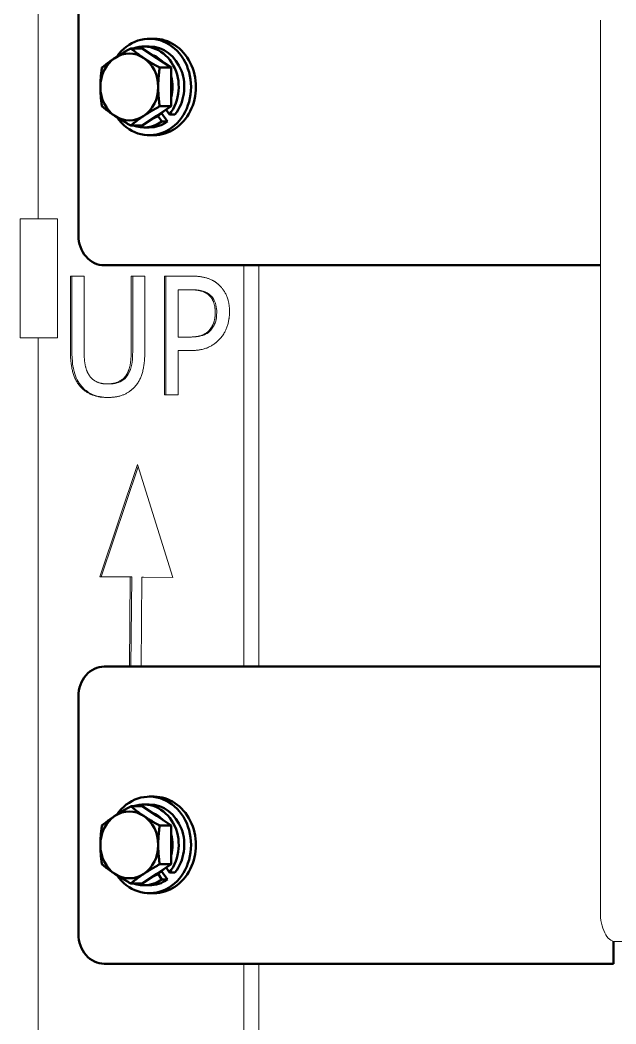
# Model space of a CAD drawing. Header units: inches. Extents: x 17 to 469, y 7 to 301.
# Drawn here: x 250.26 to 255.28, y 99.85 to 108.29 of the extents above; entities that cross this region are included whole.
import ezdxf

# ---------------------------------------------------------------- set-up
doc = ezdxf.new("R2010")
doc.units = ezdxf.units.IN
doc.header["$LTSCALE"] = 14
doc.header["$MEASUREMENT"] = 0
doc.layers.add('Visible (ANSI)', color=7, linetype='Continuous', lineweight=50)

msp = doc.modelspace()

# ---------------------------------------------------------------- linework, layer by layer
at = {"layer": 'Visible (ANSI)', "linetype": 'Continuous', "lineweight": 18}
for p, q in [((250.415332, 108.729368), (250.415332, 106.619368)), ((255.14658, 100.791868), (255.14658, 108.291868)), ((250.262799, 106.619368), (250.577712, 106.619368)), ((250.262799, 106.619368), (250.262799, 105.619368)), ((250.577712, 106.619368), (250.577712, 105.619368)), ((252.147383, 102.854368), (252.147383, 106.229368)), ((252.272383, 106.229368), (252.272383, 102.854368)), ((250.686487, 105.514952), (250.686487, 106.138939)), ((250.686487, 106.138939), (250.801582, 106.138939)), ((250.698987, 105.514952), (250.698987, 106.138939)), ((250.801582, 106.138939), (250.801582, 105.514952)), ((251.198101, 106.138939), (251.313197, 106.138939)), ((251.198101, 105.51171), (251.198101, 106.138939)), ((251.210601, 105.51171), (251.210601, 106.138939)), ((251.313197, 106.138939), (251.313197, 105.514952)), ((251.478121, 105.138939), (251.478121, 106.138939)), ((251.478121, 106.138939), (251.69568, 106.138939)), ((251.490621, 105.138939), (251.490621, 106.138939)), ((251.688662, 106.023866), (251.593217, 106.023866)), ((251.593217, 106.023866), (251.593217, 105.625162)), ((251.688662, 106.023866), (251.701162, 106.023866)), ((251.593217, 105.625162), (251.671819, 105.625162)), ((251.671819, 105.625162), (251.684319, 105.625162)), ((251.856393, 105.68513), (251.868893, 105.68513)), ((250.262799, 105.619368), (250.577712, 105.619368)), ((250.415332, 105.619368), (250.415332, 97.739368)), ((251.593217, 105.51171), (251.593217, 105.138939)), ((251.690767, 105.51171), (251.593217, 105.51171)), ((250.999491, 105.231321), (251.011991, 105.231321)), ((251.593217, 105.138939), (251.478121, 105.138939)), ((250.934237, 103.609855), (251.249996, 104.553016)), ((250.946737, 103.609855), (251.256052, 104.533768)), ((251.249996, 104.553016), (251.548945, 103.60292)), ((251.190767, 103.607757), (250.934237, 103.609855)), ((250.934237, 103.609855), (250.946737, 103.609855)), ((251.203267, 103.607757), (250.946737, 103.609855)), ((251.182759, 102.854368), (251.190767, 103.607757)), ((251.190767, 103.607757), (251.203267, 103.607757)), ((251.195259, 102.854368), (251.203267, 103.607757)), ((251.288882, 103.606432), (251.282023, 102.854368)), ((251.288882, 103.606432), (251.301382, 103.606432)), ((251.548945, 103.60292), (251.288882, 103.606432)), ((251.548892, 103.60309), (251.301382, 103.606432)), ((255.27158, 100.541868), (255.59634, 100.541868)), ((252.147383, 97.729368), (252.147383, 100.354368)), ((252.272383, 100.354368), (252.272383, 97.729368))]:
    msp.add_line(p, q, dxfattribs=at)
at = {"layer": 'Visible (ANSI)'}
for p, q in [((250.754595, 108.479368), (250.754595, 106.479368)), ((251.390759, 108.135368), (251.350759, 108.135368)), ((251.291257, 108.053839), (251.194806, 108.053839)), ((251.291257, 108.053839), (251.412933, 107.972721)), ((251.303759, 108.069368), (251.350759, 108.069368)), ((251.412933, 107.972721), (251.53461, 107.891604)), ((251.53461, 107.891604), (251.438159, 107.891604)), ((251.53461, 107.891604), (251.53461, 107.729368)), ((251.53461, 107.729368), (251.53461, 107.567133)), ((251.53461, 107.567133), (251.412933, 107.486015)), ((251.53461, 107.567133), (251.438159, 107.567133)), ((251.412933, 107.486015), (251.291257, 107.404897)), ((251.423971, 107.485046), (251.456666, 107.438807)), ((251.503666, 107.438807), (251.454315, 107.508601)), ((251.519724, 107.498258), (251.491394, 107.538322)), ((251.519724, 107.498258), (251.566724, 107.498258)), ((251.291257, 107.404897), (251.194806, 107.404897)), ((251.456666, 107.438807), (251.503666, 107.438807)), ((251.303759, 107.389368), (251.350759, 107.389368)), ((251.390759, 107.323368), (251.350759, 107.323368)), ((250.971101, 106.229368), (253.917194, 106.229368)), ((254.51483, 106.229368), (253.917194, 106.229368)), ((254.51483, 106.229368), (255.14658, 106.229368)), ((253.917194, 102.854368), (250.971101, 102.854368)), ((253.917194, 102.854368), (254.51483, 102.854368)), ((255.14658, 102.854368), (254.51483, 102.854368)), ((250.754595, 102.604368), (250.754595, 100.604368)), ((251.390759, 101.760368), (251.350759, 101.760368)), ((251.291257, 101.678839), (251.194806, 101.678839)), ((251.291257, 101.678839), (251.412933, 101.597721)), ((251.303759, 101.694368), (251.350759, 101.694368)), ((251.412933, 101.597721), (251.53461, 101.516604)), ((251.53461, 101.516604), (251.438159, 101.516604)), ((251.53461, 101.516604), (251.53461, 101.354368)), ((251.53461, 101.354368), (251.53461, 101.192133)), ((251.53461, 101.192133), (251.412933, 101.111015)), ((251.53461, 101.192133), (251.438159, 101.192133)), ((251.519724, 101.123258), (251.491394, 101.163322)), ((251.412933, 101.111015), (251.291257, 101.029897)), ((251.423971, 101.110046), (251.456666, 101.063807)), ((251.503666, 101.063807), (251.454315, 101.133601)), ((251.519724, 101.123258), (251.566724, 101.123258)), ((251.291257, 101.029897), (251.194806, 101.029897)), ((251.303759, 101.014368), (251.350759, 101.014368)), ((251.456666, 101.063807), (251.503666, 101.063807)), ((251.390759, 100.948368), (251.350759, 100.948368)), ((255.256508, 100.354368), (255.256508, 100.543692)), ((250.971101, 100.354368), (253.917194, 100.354368)), ((254.51483, 100.354368), (253.917194, 100.354368)), ((254.51483, 100.354368), (255.256508, 100.354368))]:
    msp.add_line(p, q, dxfattribs=at)
for centre, major_axis, start_param, end_param in [((251.350759, 107.729368), (0, 0.406), 2.24551502, 7.17926294), ((251.303759, 107.729368), (0, 0.34), 3.96498499, 6.58658587), ((251.390759, 107.729368), (0, 0.406), 3.14159265, 6.28318531), ((251.182257, 107.729368), (0, 0.281), 5.75958653, 6.80678408), ((251.350759, 107.729368), (0, 0.34), 3.96498499, 6.28318531), ((251.303759, 107.729368), (0, 0.281), 5.5324407, 5.98673236), ((251.182257, 107.729368), (0, -0.281), 3.66519143, 4.71238898), ((251.182257, 107.729368), (0, 0.281), 4.71238898, 5.75958653), ((251.303759, 107.729368), (0, -0.281), 1.24886535, 1.8927273), ((251.182257, 107.729368), (0, -0.281), 4.71238898, 5.75958653), ((251.182257, 107.729368), (0, 0.281), 3.66519143, 4.71238898), ((251.182257, 107.729368), (0, -0.281), 5.75958653, 6.80678408), ((251.303759, 107.729368), (0, -0.281), 0.29645294, 0.75074461), ((251.303759, 107.729368), (0, -0.34), 5.97978475, 6.82921889), ((251.350759, 107.729368), (0, -0.34), 0, 0.54603358), ((250.971101, 106.479368), (0, -0.25), 4.71238898, 6.28318531), ((250.971101, 102.604368), (0, 0.25), 0, 1.57079633), ((251.350759, 101.354368), (0, 0.406), 2.24551502, 7.17926294), ((251.390759, 101.354368), (0, 0.406), 3.14159265, 6.28318531), ((251.303759, 101.354368), (0, 0.34), 3.96498499, 6.58658587), ((251.350759, 101.354368), (0, 0.34), 3.96498499, 6.28318531), ((251.182257, 101.354368), (0, -0.281), 3.66519143, 4.71238898), ((251.182257, 101.354368), (0, 0.281), 5.75958653, 6.80678408), ((251.182257, 101.354368), (0, 0.281), 4.71238898, 5.75958653), ((251.303759, 101.354368), (0, 0.281), 5.5324407, 5.98673236), ((251.303759, 101.354368), (0, -0.281), 1.24886535, 1.8927273), ((251.182257, 101.354368), (0, -0.281), 4.71238898, 5.75958653), ((251.182257, 101.354368), (0, 0.281), 3.66519143, 4.71238898), ((251.182257, 101.354368), (0, -0.281), 5.75958653, 6.80678408), ((251.303759, 101.354368), (0, -0.281), 0.29645294, 0.75074461), ((251.303759, 101.354368), (0, -0.34), 5.97978475, 6.82921889), ((251.350759, 101.354368), (0, -0.34), 0, 0.54603358), ((250.971101, 100.604368), (0, -0.25), 4.71238898, 6.28318531)]:
    msp.add_ellipse(centre, major_axis=major_axis, ratio=0.8660254, start_param=start_param, end_param=end_param, dxfattribs=at)
at = {"layer": 'Visible (ANSI)', "linetype": 'Continuous', "lineweight": 18}
msp.add_ellipse((255.27158, 100.791868), major_axis=(0, -0.25), ratio=0.5, start_param=4.71238898, end_param=6.28318531, dxfattribs=at)
at = {"layer": 'Visible (ANSI)'}
for points in [[(251.06058, 107.972721), (251.11705, 108.010368), (251.194806, 108.053839)], [(251.194806, 108.053839), (251.247463, 108.010368), (251.303933, 107.972721)], [(250.951452, 107.891604), (251.00411, 107.935074), (251.06058, 107.972721)], [(251.303933, 107.972721), (251.360403, 107.935074), (251.438159, 107.891604)], [(250.938903, 107.729368), (250.938903, 107.804662), (250.951452, 107.891604)], [(251.438159, 107.891604), (251.42561, 107.804662), (251.42561, 107.729368)], [(250.951452, 107.567133), (250.938903, 107.654074), (250.938903, 107.729368)], [(251.42561, 107.729368), (251.42561, 107.654074), (251.438159, 107.567133)], [(251.06058, 107.486015), (251.00411, 107.523662), (250.951452, 107.567133)], [(251.438159, 107.567133), (251.360403, 107.523662), (251.303933, 107.486015)], [(251.194806, 107.404897), (251.11705, 107.448368), (251.06058, 107.486015)], [(251.303933, 107.486015), (251.247463, 107.448368), (251.194806, 107.404897)], [(251.06058, 101.597721), (251.11705, 101.635368), (251.194806, 101.678839)], [(251.194806, 101.678839), (251.247463, 101.635368), (251.303933, 101.597721)], [(250.951452, 101.516604), (251.00411, 101.560074), (251.06058, 101.597721)], [(251.303933, 101.597721), (251.360403, 101.560074), (251.438159, 101.516604)], [(250.938903, 101.354368), (250.938903, 101.429662), (250.951452, 101.516604)], [(251.438159, 101.516604), (251.42561, 101.429662), (251.42561, 101.354368)], [(250.951452, 101.192133), (250.938903, 101.279074), (250.938903, 101.354368)], [(251.42561, 101.354368), (251.42561, 101.279074), (251.438159, 101.192133)], [(251.06058, 101.111015), (251.00411, 101.148662), (250.951452, 101.192133)], [(251.438159, 101.192133), (251.360403, 101.148662), (251.303933, 101.111015)], [(251.194806, 101.029897), (251.11705, 101.073368), (251.06058, 101.111015)], [(251.303933, 101.111015), (251.247463, 101.073368), (251.194806, 101.029897)]]:
    msp.add_rational_spline(points, [1, 1.0379548493, 1], degree=2, dxfattribs=at)
at = {"layer": 'Visible (ANSI)', "linetype": 'Continuous', "lineweight": 18}
for points in [[(251.69568, 106.138939), (251.772878, 106.138939), (251.880956, 106.109765), (251.922362, 106.07654)], [(251.922362, 106.07654), (251.970787, 106.038452), (252.025528, 105.920948), (252.025528, 105.83748)], [(251.843059, 105.985778), (251.815688, 106.006848), (251.742701, 106.023866), (251.688662, 106.023866)], [(251.905519, 105.833428), (251.905519, 105.885292), (251.87464, 105.961467), (251.843059, 105.985778)], [(251.856393, 105.68513), (251.88236, 105.715114), (251.905519, 105.785616), (251.905519, 105.833428)], [(252.025528, 105.83748), (252.025528, 105.77265), (251.985525, 105.655957), (251.949733, 105.615438)], [(251.671819, 105.625162), (251.741999, 105.625162), (251.828321, 105.651094), (251.856393, 105.68513)], [(251.949733, 105.615438), (251.904817, 105.564384), (251.783405, 105.51171), (251.690767, 105.51171)], [(250.769299, 105.210252), (250.723682, 105.262115), (250.686487, 105.407982), (250.686487, 105.514952)], [(250.801582, 105.514952), (250.801582, 105.44526), (250.817022, 105.351256), (250.838778, 105.313169)], [(251.160906, 105.313169), (251.182662, 105.351256), (251.198101, 105.444449), (251.198101, 105.51171)], [(251.313197, 105.514952), (251.313197, 105.410414), (251.276703, 105.261305), (251.230384, 105.210252)], [(250.838778, 105.313169), (250.861937, 105.27265), (250.941943, 105.231321), (250.999491, 105.231321)], [(250.999491, 105.231321), (251.05353, 105.231321), (251.137746, 105.27265), (251.160906, 105.313169)], [(250.999491, 105.117869), (250.922994, 105.117869), (250.809302, 105.16406), (250.769299, 105.210252)], [(251.230384, 105.210252), (251.188978, 105.16325), (251.079497, 105.117869), (250.999491, 105.117869)]]:
    msp.add_open_spline(points, degree=2, dxfattribs=at)
for points, knots in [([(251.855559, 105.985778), (251.830822, 106.004821), (251.805846, 106.012057), (251.763101, 106.022024), (251.730195, 106.023866), (251.701162, 106.023866)], [-0.38189383, -0.38189383, -0.38189383, -0.38189383, -0.255461127, -0.255461127, 0, 0, 0, 0]), ([(251.918019, 105.833428), (251.918019, 105.85371), (251.916248, 105.874173), (251.906606, 105.916527), (251.8991, 105.932483), (251.8831, 105.960215), (251.870438, 105.974324), (251.855559, 105.985778)], [-0.337279569, -0.337279569, -0.337279569, -0.337279569, -0.253916557, -0.253916557, -0.157342525, -0.157342525, 0, 0, 0, 0]), ([(251.868893, 105.68513), (251.877201, 105.694724), (251.884759, 105.705131), (251.89823, 105.728535), (251.903003, 105.739903), (251.915044, 105.77656), (251.918019, 105.805445), (251.918019, 105.833428)], [-0.377899074, -0.377899074, -0.377899074, -0.377899074, -0.298395577, -0.298395577, -0.213230014, -0.213230014, 0, 0, 0, 0]), ([(251.684319, 105.625162), (251.710774, 105.625162), (251.739244, 105.626544), (251.795274, 105.635758), (251.812679, 105.642849), (251.841116, 105.657594), (251.85609, 105.669607), (251.868893, 105.68513)], [-0.372028077, -0.372028077, -0.372028077, -0.372028077, -0.274279003, -0.274279003, -0.163348537, -0.163348537, 0, 0, 0, 0]), ([(250.781799, 105.210252), (250.766733, 105.227381), (250.753737, 105.246393), (250.731988, 105.288662), (250.723639, 105.311305), (250.709747, 105.365783), (250.698987, 105.419948), (250.698987, 105.514952)], [-1.83487294, -1.83487294, -1.83487294, -1.83487294, -1.2832116, -1.2832116, -0.72393044, -0.72393044, 0, 0, 0, 0]), ([(251.173406, 105.313169), (251.188191, 105.339053), (251.197836, 105.367397), (251.205492, 105.413609), (251.210601, 105.447933), (251.210601, 105.51171)], [-1.42536624, -1.42536624, -1.42536624, -1.42536624, -0.48598408, -0.48598408, 0, 0, 0, 0]), ([(251.011991, 105.231321), (251.034966, 105.231321), (251.057989, 105.234123), (251.093925, 105.245166), (251.115009, 105.253045), (251.150632, 105.28086), (251.163323, 105.295529), (251.173406, 105.313169)], [-0.729908788, -0.729908788, -0.729908788, -0.729908788, -0.378375556, -0.378375556, -0.16104957, -0.16104957, 0, 0, 0, 0]), ([(251.005905, 105.117906), (250.980621, 105.118214), (250.955087, 105.120478), (250.906599, 105.130399), (250.883612, 105.137777), (250.831549, 105.163366), (250.804813, 105.183678), (250.781799, 105.210252)], [-0.720343655, -0.720343655, -0.720343655, -0.720343655, -0.497865325, -0.497865325, -0.286365354, -0.286365354, 0, 0, 0, 0])]:
    msp.add_open_spline(points, degree=3, knots=knots, dxfattribs=at)

doc.saveas('drawing.dxf')
